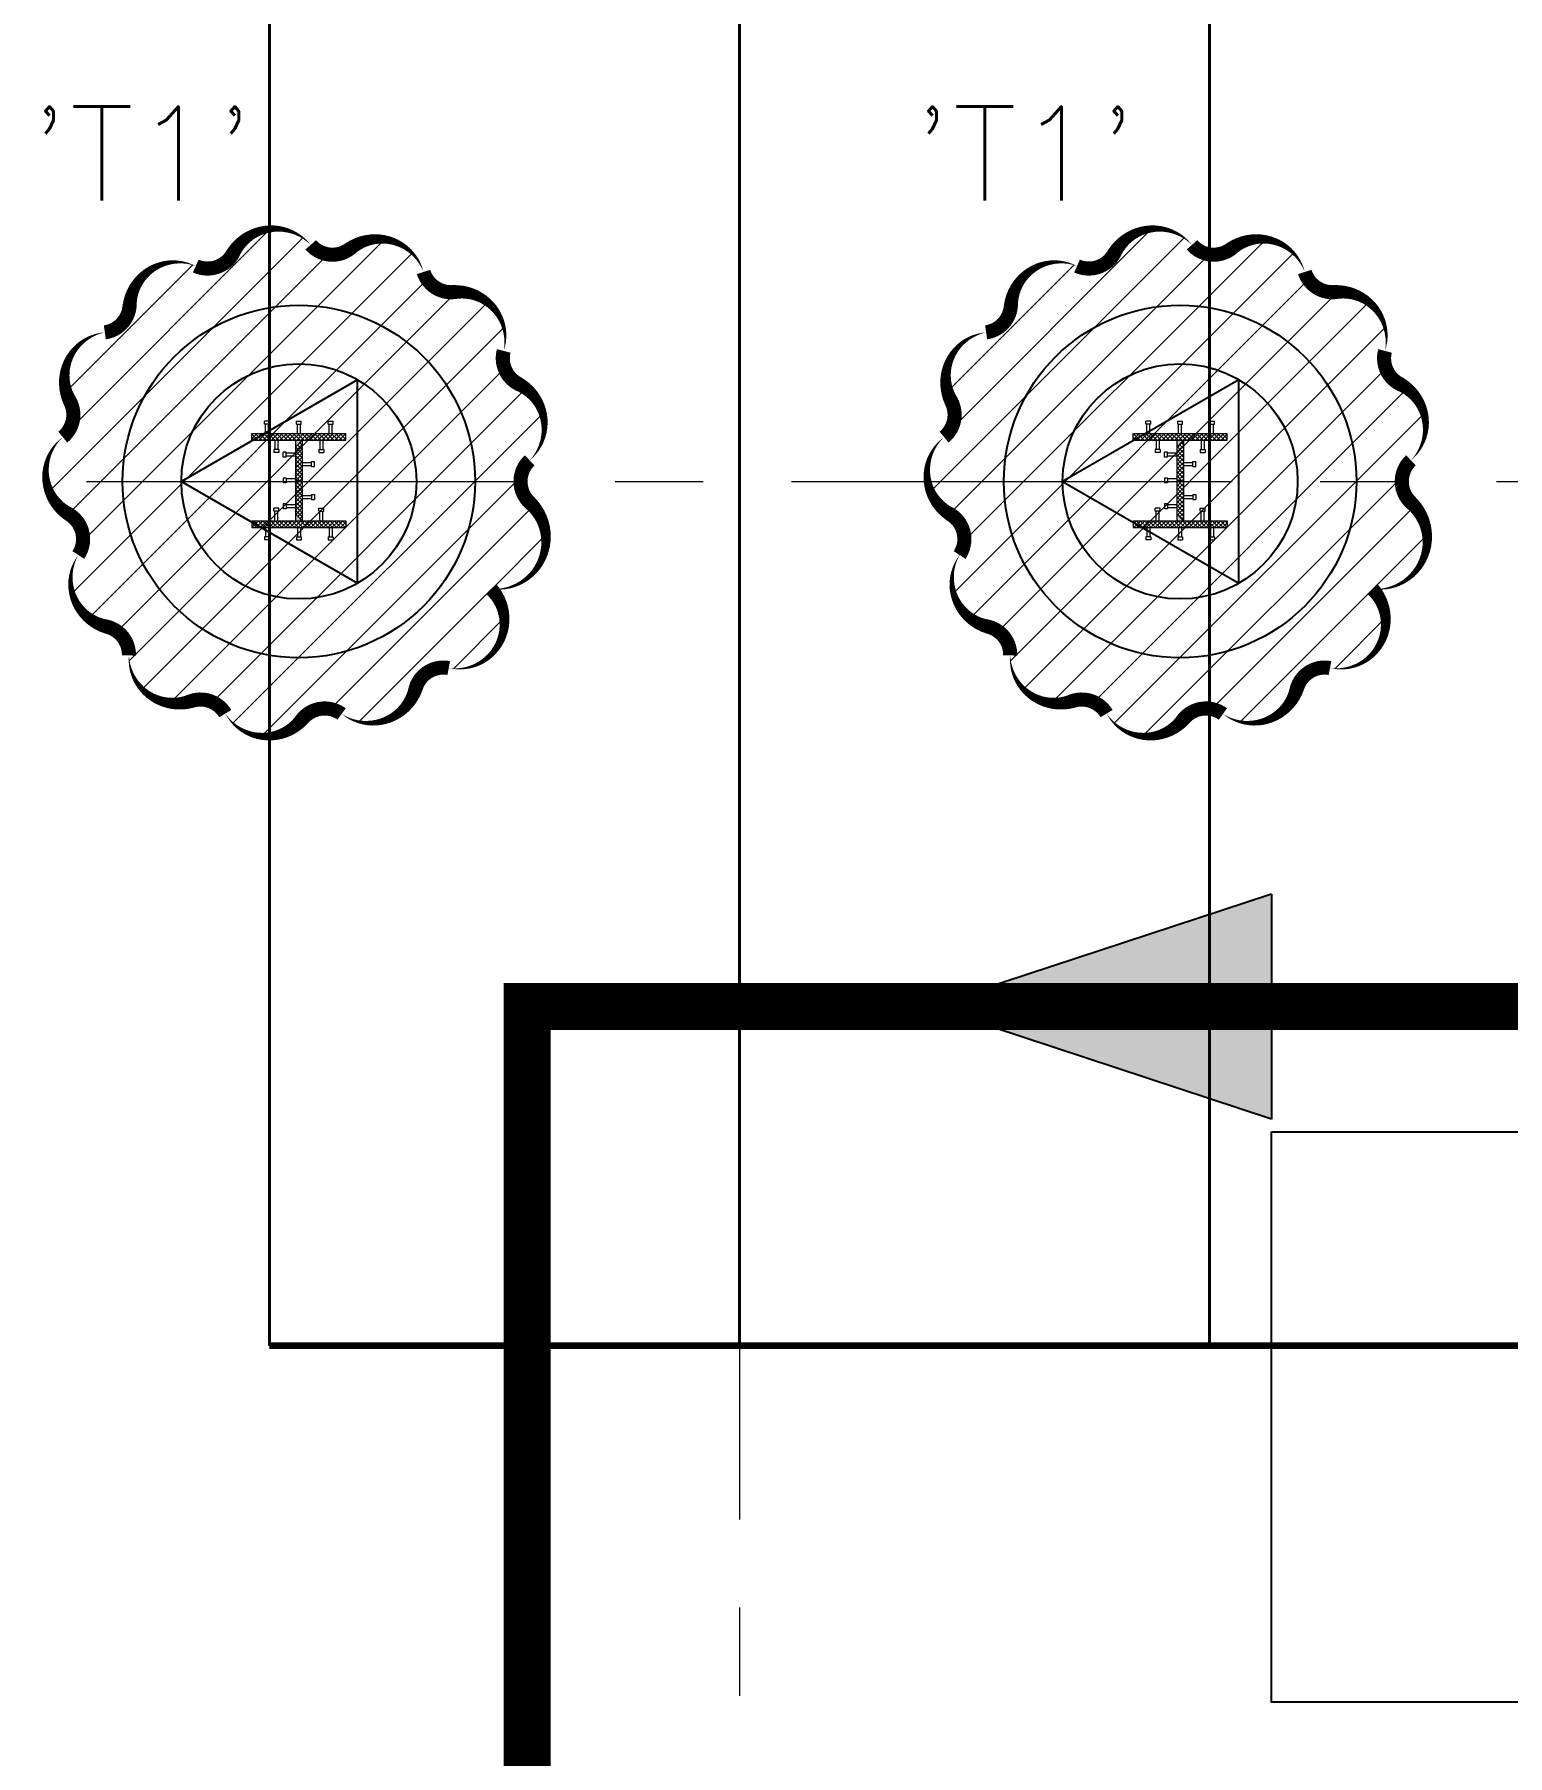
# Model space of a CAD drawing. Header units: millimetres. Extents: x -346728 to 1320345, y -537202 to -385966.
# Drawn here: x 403871 to 410140, y -422088 to -414764 of the extents above; entities that cross this region are included whole.
import ezdxf

# ---------------------------------------------------------------- set-up
doc = ezdxf.new("R2010")
doc.units = ezdxf.units.MM
doc.header["$LTSCALE"] = 100
doc.linetypes.add('ACAD_ISO04W100', pattern=[30, 24, -3, 0, -3])
doc.linetypes.add('X1326_GLB$0$CENTER', pattern=[2, 1.25, -0.25, 0.25, -0.25])
for name, color, linetype, lineweight in [('A-giao thong', 8, 'Continuous', 15), ('KCMANH', 8, 'Continuous', 13), ('KINGPOST', 5, 'Continuous', 20), ('X1326_GLB$0$A-tim', 8, 'X1326_GLB$0$CENTER', 9)]:
    doc.layers.add(name, color=color, linetype=linetype, lineweight=lineweight)
for name, color, linetype in [('hach', 253, 'Continuous'), ('HÀNG RÀO', 50, 'Continuous'), ('PL', 3, 'Continuous'), ('PLT', 6, 'Continuous'), ('thep doc', 6, 'Continuous')]:
    doc.layers.add(name, color=color, linetype=linetype)
doc.styles.add('simplex', font='simplex.shx')
pattern_1 = [(44.99999999999996, (188543.3296231151, 11377564.43864295), (-8.980256121069152, 8.980256121069138), []), (135, (188543.3296231151, 11377564.43864295), (-8.980256121069152, -8.980256121069138), [])]

# ---------------------------------------------------------------- blocks, each defined once
blk = doc.blocks.new('LVL-KHUNGTEN')
blk.add_lwpolyline([(61072.91373489425, 41092.78793908656), (119123.5098692991, 41092.78793908656), (119123.5098692991, 61.8816838347775), (61072.91373489425, 61.8816838347775)], close=True)
blk = doc.blocks.new('KP50 TOI SAN L1')
at = {"ltscale": 0.1}
h = blk.add_hatch(color=3, dxfattribs=at)
h.dxf.hatch_style = 1
h.paths.add_polyline_path([(14.40000000000146, 171.2000000000116), (-14.39999999999418, 171.2000000000116), (-14.39999999999418, 142.3999999999905)])
h.paths.add_polyline_path([(-14.39999999999418, -142.3999999999687), (-14.39999999999418, -171.1999999999825), (14.40000000000146, -171.1999999999825)])
at = {"layer": 'KCMANH', "linetype": 'ByBlock'}
h = blk.add_hatch(dxfattribs=at)
h.set_pattern_fill('ANSI37', color=3, scale=4, style=0)
h.set_pattern_definition(pattern_1)
h.paths.add_polyline_path([(-200, 200.0000000000109), (-200, 171.2000000000116), (200, 171.2000000000116), (200, 200.0000000000109)])
h = blk.add_hatch(dxfattribs=at)
h.set_pattern_fill('ANSI37', color=3, scale=4, style=0)
h.set_pattern_definition([(44.99999999999996, (188728.9296231151, 11377564.43864295), (-8.980256121069152, 8.980256121069138), []), (135, (188728.9296231151, 11377564.43864295), (-8.980256121069152, -8.980256121069138), [])])
h.paths.add_polyline_path([(14.40000000000146, 171.2000000000116), (-14.39999999999418, 142.3999999999905), (-14.39999999999418, -142.3999999999687), (14.40000000000146, -171.1999999999825)])
h = blk.add_hatch(dxfattribs=at)
h.set_pattern_fill('ANSI37', color=3, scale=4, style=0)
h.set_pattern_definition(pattern_1)
h.paths.add_polyline_path([(-200, -171.1999999999825), (-200, -199.9999999999891), (200, -199.9999999999891), (200, -171.1999999999825)])
for p, q in [((-125.1904738589728, 252.8000000000029), (-145.990473858983, 252.8000000000029)), ((-145.990473858983, 240), (-145.990473858983, 252.8000000000029)), ((-125.1904738589728, 240), (-145.990473858983, 240)), ((-141.9904738589757, 200), (-141.9904738589757, 240)), ((-129.1904738589801, 200), (-129.1904738589801, 240)), ((-125.1904738589728, 240), (-125.1904738589728, 252.8000000000029)), ((-10.40000000000146, 252.8000000000029), (10.40000000000146, 252.8000000000029)), ((-10.40000000000146, 240), (-10.40000000000146, 252.8000000000029)), ((-10.40000000000146, 240), (10.40000000000146, 240)), ((-6.400000000001455, 200), (-6.400000000001455, 240)), ((6.400000000001455, 200), (6.400000000001455, 240)), ((10.40000000000146, 240), (10.40000000000146, 252.8000000000029)), ((125.1904738589801, 252.8000000000029), (145.990473858983, 252.8000000000029)), ((125.1904738589801, 240), (125.1904738589801, 252.8000000000029)), ((125.1904738589801, 240), (145.990473858983, 240)), ((129.1904738589801, 200), (129.1904738589801, 240)), ((141.990473858983, 200), (141.990473858983, 240)), ((145.990473858983, 240), (145.990473858983, 252.8000000000029)), ((-101.9904738589757, 171.1999999999971), (-101.9904738589757, 131.1999999999971)), ((-89.19047385898011, 171.1999999999971), (-89.19047385898011, 131.1999999999971)), ((89.19047385898011, 171.1999999999971), (89.19047385898011, 131.1999999999971)), ((101.990473858983, 171.1999999999971), (101.990473858983, 131.1999999999971)), ((-85.19047385897284, 131.1999999999971), (-105.990473858983, 131.1999999999971)), ((-105.990473858983, 131.1999999999971), (-105.990473858983, 118.4000000000015)), ((-85.19047385897284, 118.4000000000015), (-105.990473858983, 118.4000000000015)), ((-85.19047385897284, 131.1999999999971), (-85.19047385897284, 118.4000000000015)), ((-67.19999999999709, 99.5998938560515), (-67.19999999999709, 120.3998938560471)), ((-54.39999999999418, 120.3998938560471), (-67.19999999999709, 120.3998938560471)), ((-54.39999999999418, 99.5998938560515), (-67.19999999999709, 99.5998938560515)), ((-54.39999999999418, 99.5998938560515), (-54.39999999999418, 120.3998938560471)), ((-14.39999999999418, 116.3998938560471), (-54.39999999999418, 116.3998938560471)), ((-14.39999999999418, 103.5998938560515), (-54.39999999999418, 103.5998938560515)), ((14.40000000000146, 76.39989385604713), (54.40000000000146, 76.39989385604713)), ((54.40000000000146, 59.59989385605149), (54.40000000000146, 80.39989385604713)), ((54.40000000000146, 80.39989385604713), (67.20000000000437, 80.39989385604713)), ((67.20000000000437, 59.59989385605149), (67.20000000000437, 80.39989385604713)), ((85.19047385898011, 131.1999999999971), (105.990473858983, 131.1999999999971)), ((85.19047385898011, 131.1999999999971), (85.19047385898011, 118.4000000000015)), ((85.19047385898011, 118.4000000000015), (105.990473858983, 118.4000000000015)), ((105.990473858983, 131.1999999999971), (105.990473858983, 118.4000000000015)), ((-67.19999999999709, 10.40000000000146), (-67.19999999999709, -10.40000000000146)), ((-54.39999999999418, 10.40000000000146), (-67.19999999999709, 10.40000000000146)), ((-54.39999999999418, 10.40000000000146), (-54.39999999999418, -10.40000000000146)), ((-14.39999999999418, 6.400000000001455), (-54.39999999999418, 6.400000000001455)), ((14.40000000000146, 63.59989385605149), (54.40000000000146, 63.59989385605149)), ((54.40000000000146, 59.59989385605149), (67.20000000000437, 59.59989385605149)), ((-54.39999999999418, -10.40000000000146), (-67.19999999999709, -10.40000000000146)), ((-14.39999999999418, -6.400000000001455), (-54.39999999999418, -6.400000000001455)), ((14.40000000000146, -63.59989385605149), (54.40000000000146, -63.59989385605149)), ((54.40000000000146, -59.59989385605149), (54.40000000000146, -80.39989385604713)), ((54.40000000000146, -59.59989385605149), (67.20000000000437, -59.59989385605149)), ((67.20000000000437, -59.59989385605149), (67.20000000000437, -80.39989385604713)), ((-85.19047385897284, -118.4000000000015), (-105.990473858983, -118.4000000000015)), ((-105.990473858983, -131.1999999999971), (-105.990473858983, -118.4000000000015)), ((-85.19047385897284, -131.1999999999971), (-105.990473858983, -131.1999999999971)), ((-101.9904738589757, -171.1999999999971), (-101.9904738589757, -131.1999999999971)), ((-89.19047385898011, -171.1999999999971), (-89.19047385898011, -131.1999999999971)), ((-85.19047385897284, -131.1999999999971), (-85.19047385897284, -118.4000000000015)), ((-67.19999999999709, -99.5998938560515), (-67.19999999999709, -120.3998938560471)), ((-54.39999999999418, -99.5998938560515), (-67.19999999999709, -99.5998938560515)), ((-54.39999999999418, -120.3998938560471), (-67.19999999999709, -120.3998938560471)), ((-54.39999999999418, -99.5998938560515), (-54.39999999999418, -120.3998938560471)), ((-14.39999999999418, -103.5998938560515), (-54.39999999999418, -103.5998938560515)), ((-14.39999999999418, -116.3998938560471), (-54.39999999999418, -116.3998938560471)), ((14.40000000000146, -76.39989385604713), (54.40000000000146, -76.39989385604713)), ((54.40000000000146, -80.39989385604713), (67.20000000000437, -80.39989385604713)), ((85.19047385898011, -118.4000000000015), (105.990473858983, -118.4000000000015)), ((85.19047385898011, -131.1999999999971), (85.19047385898011, -118.4000000000015)), ((85.19047385898011, -131.1999999999971), (105.990473858983, -131.1999999999971)), ((89.19047385898011, -171.1999999999971), (89.19047385898011, -131.1999999999971)), ((101.990473858983, -171.1999999999971), (101.990473858983, -131.1999999999971)), ((105.990473858983, -131.1999999999971), (105.990473858983, -118.4000000000015)), ((-141.9904738589757, -200), (-141.9904738589757, -240)), ((-129.1904738589801, -200), (-129.1904738589801, -240)), ((-6.400000000001455, -200), (-6.400000000001455, -240)), ((6.400000000001455, -200), (6.400000000001455, -240)), ((129.1904738589801, -200), (129.1904738589801, -240)), ((141.990473858983, -200), (141.990473858983, -240)), ((-125.1904738589728, -240), (-145.990473858983, -240)), ((-145.990473858983, -240), (-145.990473858983, -252.8000000000029)), ((-125.1904738589728, -252.8000000000029), (-145.990473858983, -252.8000000000029)), ((-125.1904738589728, -240), (-125.1904738589728, -252.8000000000029)), ((-10.40000000000146, -240), (10.40000000000146, -240)), ((-10.40000000000146, -240), (-10.40000000000146, -252.8000000000029)), ((-10.40000000000146, -252.8000000000029), (10.40000000000146, -252.8000000000029)), ((10.40000000000146, -240), (10.40000000000146, -252.8000000000029)), ((125.1904738589801, -240), (145.990473858983, -240)), ((125.1904738589801, -240), (125.1904738589801, -252.8000000000029)), ((125.1904738589801, -252.8000000000029), (145.990473858983, -252.8000000000029)), ((145.990473858983, -240), (145.990473858983, -252.8000000000029))]:
    blk.add_line(p, q, dxfattribs=at)
at = {"layer": 'KCMANH', "color": 3, "linetype": 'ByBlock'}
blk.add_line((-200, 200), (200, 200), dxfattribs=at)
at = {"layer": 'KINGPOST', "color": 3, "linetype": 'ByBlock'}
for p, q in [((-200, 171.1999999999971), (-200, 200)), ((-200, 171.1999999999971), (200, 171.1999999999971)), ((-14.39999999999418, 171.1999999999971), (-14.39999999999418, -171.1999999999971)), ((-14.39999999997235, 142.4000000000015), (14.40000000000146, 171.1999999999971)), ((14.40000000000146, 171.1999999999971), (14.40000000000146, -171.1999999999971)), ((200, 171.1999999999971), (200, 200)), ((-14.39999999997235, -142.4000000000015), (14.40000000000146, -171.1999999999971)), ((-200, -171.1999999999971), (200, -171.1999999999971)), ((-200, -171.1999999999971), (-200, -200)), ((-200, -200), (200, -200)), ((200, -171.1999999999971), (200, -200))]:
    blk.add_line(p, q, dxfattribs=at)
at = {"layer": 'KINGPOST', "color": 6, "linetype": 'ByBlock'}
blk.add_lwpolyline([(-14.39999999999418, 0), (14.40000000000146, 0)], dxfattribs=at)
blk = doc.blocks.new('B1 Kingpost Layout Plan1')
at = {"layer": 'KCMANH', "linetype": 'ByBlock'}
for p in [(34399.89902041503, -1896.444032042986, -1.201892700919416e-07), (38149.89902041503, -1896.444032042986, -1.201892700919416e-07)]:
    blk.add_blockref('KP50 TOI SAN L1', p, dxfattribs=at)
blk = doc.blocks.new('tank01')
at = {"color": 1, "linetype": 'ACAD_ISO04W100', "lineweight": 100}
blk.add_line((583556.4335265845, 2323786.693602655), (583543.6633929677, 2323777.054849401), dxfattribs=at)
at = {"layer": 'HÀNG RÀO', "color": 1, "lineweight": 40}
for p, q in [((583546.8559265191, 2323779.464537826), (583543.2413164803, 2323784.253439168)), ((583545.2596832082, 2323778.259711324), (583541.6448960274, 2323783.048604165)), ((583540.048732548, 2323781.843819024), (583543.6633929677, 2323777.054849401))]:
    blk.add_line(p, q, dxfattribs=at)

msp = doc.modelspace()

# ---------------------------------------------------------------- hatches: boundary and pattern name
at = {"ltscale": 0.1}
h = msp.add_hatch(color=3, dxfattribs=at)
h.dxf.hatch_style = 1
h.paths.add_polyline_path([(405010.6475956864, -416495.384677184), (404981.8475956864, -416495.384677184), (404981.8475956864, -416524.184677184)])
h.paths.add_polyline_path([(404981.8475956864, -416808.984677184), (404981.8475956864, -416837.784677184), (405010.6475956864, -416837.784677184)])
h = msp.add_hatch(color=3, dxfattribs=at)
h.dxf.hatch_style = 1
h.paths.add_polyline_path([(408760.6475956864, -416495.384677184), (408731.8475956864, -416495.384677184), (408731.8475956864, -416524.184677184)])
h.paths.add_polyline_path([(408731.8475956864, -416808.984677184), (408731.8475956864, -416837.784677184), (408760.6475956864, -416837.784677184)])
at = {"layer": 'A-giao thong', "transparency": 33554572}
h = msp.add_hatch(dxfattribs=at)
h.set_pattern_fill('ANSI31', color=256, scale=1000)
h.set_pattern_definition([(45, (366647.2822066732, -513923.2261756079), (-88.38834764831843, 88.38834764831844), [])])
edge = h.paths.add_edge_path()
edge.add_arc((405841.3587720488, -416430.8909271352), 200.091326396924, 313.1890045741997, 423.1890044747136)
edge.add_arc((405987.1678406848, -416142.3756261467), 123.1753799015254, 165.3246326879942, 243.18900447470742, ccw=False)
edge.add_arc((405674.2061312921, -416060.4154517628), 200.3404647350627, 345.3246326879935, 455.3246325885028)
edge.add_arc((405644.1842942164, -415738.2956122163), 123.1753799015117, 197.4523541326421, 275.32463258850305, ccw=False)
edge.add_arc((405335.6473455793, -415835.2949333041), 200.2499081724988, 17.45235413264597, 127.4523540331561)
edge.add_arc((405138.9719483834, -415578.5407607895), 123.1753799015265, 221.3374224332373, 307.4523540331534, ccw=False)
edge.add_arc((404893.9258857915, -415794.1027273251), 203.1902650560175, 41.33742243323479, 151.337422333742)
edge.add_arc((404607.5532073386, -415637.5612847475), 123.1753799015094, 245.97207067360318, 331.33742233374693, ccw=False)
edge.add_arc((404475.8553933923, -415932.9717903942), 200.261910843809, 65.97207067360544, 175.9720705741139)
edge.add_arc((404153.2170159713, -415910.252669376), 123.1753799015126, 278.0994113494279, 355.97207057411634, ccw=False)
edge.add_arc((404198.7968917597, -416230.5371583576), 200.3361020571378, 98.09941134942484, 208.0994112499362)
edge.add_arc((403913.4171562968, -416382.9119776234), 123.175379901518, -50.51419146834911, 28.099411249937475, ccw=False)
edge.add_arc((404119.3357763501, -416632.8373371586), 200.6535308265784, 129.4858085316449, 239.4858084321514)
edge.add_arc((403954.9110757069, -416911.8170519082), 123.1753799015154, -33.38585266077672, 59.48580843215609, ccw=False)
edge.add_arc((404224.8492446731, -417089.7128634233), 200.1101515091129, 146.6141473392238, 256.6141472397279)
edge.add_arc((404150.0061540164, -417404.2157196908), 123.1753799015155, -1.2513417107547866, 76.61414723972922, ccw=False)
edge.add_arc((404473.4484186899, -417411.2808327572), 200.3440389897893, 178.7486582892484, 288.7486581897573)
edge.add_arc((404577.4331532657, -417717.6335532853), 123.1753799015132, 30.876836025434216, 108.7486581897549, ccw=False)
edge.add_arc((404855.0092437978, -417551.6600698904), 200.2371789537907, 210.876836025434, 320.876835925943)
edge.add_arc((405105.9099153034, -417755.7299997268), 123.1753799015087, 54.01226688685409, 140.8768359259447, ccw=False)
edge.add_arc((405297.6531971605, -417491.6991568221), 203.1339398279393, 234.0122668868539, 344.0122667873574)
edge.add_arc((405611.3410964842, -417581.5750376806), 123.1753799015273, 79.39644157920287, 164.0122667873614, ccw=False)
edge.add_arc((405670.8596409402, -417263.6497115923), 200.2731787634664, 259.3964415791925, 404.1286010454199)
edge.add_arc((405835.7400144439, -416913.2829940317), 211.9778768860564, 264.279643978025, 407.3982272340489)
edge.add_arc((406062.6048332276, -416666.5846771878), 123.175379901495, 133.189004574196, 227.3982272340362, ccw=False)
h = msp.add_hatch(dxfattribs=at)
h.set_pattern_fill('ANSI31', color=256, scale=1000)
h.set_pattern_definition([(45, (370397.2822066732, -513923.2261756079), (-88.38834764831843, 88.38834764831844), [])])
edge = h.paths.add_edge_path()
edge.add_arc((409591.3587720488, -416430.8909271352), 200.091326396924, 313.1890045741997, 423.1890044747136)
edge.add_arc((409737.1678406848, -416142.3756261467), 123.1753799015254, 165.3246326879942, 243.18900447470742, ccw=False)
edge.add_arc((409424.2061312921, -416060.4154517628), 200.3404647350627, 345.3246326879935, 455.3246325885028)
edge.add_arc((409394.1842942164, -415738.2956122163), 123.1753799015117, 197.4523541326421, 275.32463258850305, ccw=False)
edge.add_arc((409085.6473455793, -415835.2949333041), 200.2499081724988, 17.45235413264597, 127.4523540331561)
edge.add_arc((408888.9719483834, -415578.5407607895), 123.1753799015265, 221.3374224332373, 307.4523540331534, ccw=False)
edge.add_arc((408643.9258857915, -415794.1027273251), 203.1902650560175, 41.33742243323479, 151.337422333742)
edge.add_arc((408357.5532073386, -415637.5612847475), 123.1753799015094, 245.97207067360318, 331.33742233374693, ccw=False)
edge.add_arc((408225.8553933923, -415932.9717903942), 200.261910843809, 65.97207067360544, 175.9720705741139)
edge.add_arc((407903.2170159713, -415910.252669376), 123.1753799015126, 278.0994113494279, 355.97207057411634, ccw=False)
edge.add_arc((407948.7968917597, -416230.5371583576), 200.3361020571378, 98.09941134942484, 208.0994112499362)
edge.add_arc((407663.4171562968, -416382.9119776234), 123.175379901518, -50.51419146834911, 28.099411249937475, ccw=False)
edge.add_arc((407869.3357763501, -416632.8373371586), 200.6535308265784, 129.4858085316449, 239.4858084321514)
edge.add_arc((407704.9110757069, -416911.8170519082), 123.1753799015154, -33.38585266077672, 59.48580843215609, ccw=False)
edge.add_arc((407974.8492446731, -417089.7128634233), 200.1101515091129, 146.6141473392238, 256.6141472397279)
edge.add_arc((407900.0061540164, -417404.2157196908), 123.1753799015155, -1.2513417107547866, 76.61414723972922, ccw=False)
edge.add_arc((408223.4484186899, -417411.2808327572), 200.3440389897893, 178.7486582892484, 288.7486581897573)
edge.add_arc((408327.4331532657, -417717.6335532853), 123.1753799015132, 30.876836025434216, 108.7486581897549, ccw=False)
edge.add_arc((408605.0092437978, -417551.6600698904), 200.2371789537907, 210.876836025434, 320.876835925943)
edge.add_arc((408855.9099153034, -417755.7299997268), 123.1753799015087, 54.01226688685409, 140.8768359259447, ccw=False)
edge.add_arc((409047.6531971605, -417491.6991568221), 203.1339398279393, 234.0122668868539, 344.0122667873574)
edge.add_arc((409361.3410964842, -417581.5750376806), 123.1753799015273, 79.39644157920287, 164.0122667873614, ccw=False)
edge.add_arc((409420.8596409402, -417263.6497115923), 200.2731787634664, 259.3964415791925, 404.1286010454199)
edge.add_arc((409585.7400144439, -416913.2829940317), 211.9778768860564, 264.279643978025, 407.3982272340489)
edge.add_arc((409812.6048332276, -416666.5846771878), 123.175379901495, 133.189004574196, 227.3982272340362, ccw=False)
at = {"layer": 'hach'}
h = msp.add_hatch(dxfattribs=at)
h.set_pattern_fill('ANSI31', color=256, scale=70)
h.set_pattern_definition([(45, (342151.2213262877, -508591.2227448209), (-157.1544821187101, 157.1544821187102), [])])
h.paths.add_polyline_path([(362433.3801022533, -410142.157258469), (348853.8926203205, -428107.5122169152), (376146.7434840773, -501359.0065796374), (382446.7504393198, -503970.9423327898), (458369.0723871468, -469396.5978761645), (462927.8694431226, -462329.4458765544), (462919.8279490094, -415142.6860857411), (457917.8110400178, -410142.1572584765)])
h.paths.add_polyline_path([(363030.572598144, -411342.1571560285), (350208.3245424145, -428305.7014718884), (377088.8498291909, -500450.5520168371), (382424.3063307689, -502662.5923677236), (457551.450776385, -468450.3646135417), (461727.809133747, -461976.0778765109), (461719.6650677317, -415639.3961758266), (457420.8592675527, -411342.1571560359)], flags=16)
h = msp.add_hatch(dxfattribs=at)
h.set_pattern_fill('AR-CONC', color=256, scale=4)
h.set_pattern_definition([(49.99999999999999, (342151.2213262877, -508591.2227448209), (728.738675984016, -63.75634215561234), [76.2, -838.2]), (355, (342151.2213262877, -508591.2227448209), (-140.9736856998774, 764.2273809561406), [60.96, -670.56233668]), (100.4514446999999, (342211.9493542878, -508596.5357588209), (587.7649883614131, 700.4710076487804), [64.76003519999986, -712.3609783999989]), (46.18420000000002, (342151.2213262877, -508388.022744821), (1084.31616356852, -168.1693117309086), [114.2999999999996, -1257.299999999994]), (96.63555760999992, (342241.5809262877, -508402.0367448209), (949.616536206012, 989.7044983908861), [97.14009256, -1068.54243264]), (351.1841511700001, (342151.2213262877, -508388.022744821), (949.6165362599081, 989.7044983421306), [91.43986828, -1005.83892768]), (21, (342252.8213262878, -508438.822744821), (606.4575650765299, -409.0607927483504), [76.2, -838.2]), (326.0000000000001, (342252.8213262878, -508438.822744821), (247.2081133905883, 736.7518644892771), [60.96, -670.56]), (71.45144499999999, (342303.3594566878, -508472.911144421), (853.6656771148646, 327.691075543621), [64.7600352, -712.3597503999999]), (37.50000000000001, (342151.2213262877, -508591.2227448209), (12.35441300236727, 338.2201554926124), [0, -662.432, 0, -680.72, 0, -673.1]), (7.499999999999999, (342151.2213262877, -508591.2227448209), (267.278650041223, 400.722299272478), [0, -388.112, 0, -647.192, 0, -256.54]), (327.5, (341924.6533262877, -508591.2227448209), (542.3623806674856, -22.91497597069377), [0, -254, 0, -792.48, 0, -1051.56]), (317.5, (341823.0533262876, -508591.2227448209), (592.5167255440722, 101.7059641333321), [0, -330.2, 0, -526.288, 0, -746.76])])
h.paths.add_polyline_path([(362433.3801022533, -410142.157258469), (348853.8926203205, -428107.5122169152), (376146.7434840773, -501359.0065796374), (382446.7504393198, -503970.9423327898), (458369.0723871468, -469396.5978761645), (462927.8694431226, -462329.4458765544), (462919.8279490094, -415142.6860857411), (457917.8110400178, -410142.1572584765)])
h.paths.add_polyline_path([(363030.572598144, -411342.1571560285), (350208.3245424145, -428305.7014718884), (377088.8498291909, -500450.5520168371), (382424.3063307689, -502662.5923677236), (457551.450776385, -468450.3646135417), (461727.809133747, -461976.0778765109), (461719.6650677317, -415639.3961758266), (457420.8592675527, -411342.1571560359)], flags=16)
at = {"layer": 'thep doc'}
h = msp.add_hatch(dxfattribs=at)
h.set_pattern_fill('ANSI31', color=256, angle=-90.00000000000001)
h.set_pattern_definition([(315, (750505.6154749484, -236288.2412070665), (0.08838834764831846, 0.08838834764831843), [])])
h.paths.add_polyline_path([(409134.7521660302, -419379.5529839633), (409134.7521660302, -418900.9454687386), (407681.4525715426, -418900.9454687386)])
h.paths.add_polyline_path([(407681.4525715426, -418900.9454687386), (409134.7521660302, -418900.9454687386), (409134.7521660302, -418422.3379535138)])

# ---------------------------------------------------------------- linework, layer by layer
at = {"color": 5, "elevation": -2718.252243048524}
for points in [[(405978.3027164105, -416576.777509801, 0, 60, 0.5205670500000068), (405931.6097300831, -416252.3095634012, 60, 60, -0.3534527118638525), (405868.0108408402, -416111.1701201911, 0, 60, 0.5205670500000036), (405655.6148044943, -415860.9394773245, 60, 60, -0.3534915216528338), (405526.6790858626, -415775.2374614339, 0, 60, 0.52056705), (405213.8750795243, -415676.3246815494, 60, 60, -0.3944898867801987), (405046.487821088, -415659.8971398404, 0, 60, 0.5205670499999941), (404715.634630757, -415696.6424164712, 60, 60, -0.3907150967676189), (404557.3984208338, -415750.0631585298, 0, 60, 0.5205670499999991), (404276.0881438428, -415918.9048453696, 60, 60, -0.3534933906758924), (404170.5713258775, -416032.1993878295, 0, 60, 0.5205670500000176), (404022.074064296, -416324.8960267308, 60, 60, -0.3571345252974193), (403991.7427887947, -416477.9765320467, 0, 60, 0.520567049999982), (404017.4535921282, -416805.7010406113, 60, 60, -0.4289707164981073), (404057.7605177072, -416979.5973329206, 0, 60, 0.5205670499999676), (404178.5222032327, -417284.3866366142, 60, 60, -0.3534581953911722), (404273.1521585556, -417406.9056601864, 0, 60, 0.5205670499999923), (404537.8424565797, -417600.9941476378, 60, 60, -0.3534892819256612), (404683.1511888418, -417654.4206497942, 0, 60, 0.5205670500000038), (405010.3515188094, -417678.007627958, 60, 60, -0.3982747208827367), (405178.2892503646, -417656.0635255744, 0, 60, 0.5205670499999902), (405492.930055691, -417547.6486521948, 60, 60, -0.3869502103842332), (405634.0068933417, -417460.5030100825, 0, 60, 0.7314348883771284), (405814.6114870462, -417124.2052679127, 0, 60, 0.7206828507104402), (405979.2275732009, -416757.2511358389, 60, 60, -0.435898308053293)], [(409728.3027164105, -416576.777509801, 0, 60, 0.5205670500000068), (409681.6097300831, -416252.3095634012, 60, 60, -0.3534527118638525), (409618.0108408402, -416111.1701201911, 0, 60, 0.5205670500000036), (409405.6148044943, -415860.9394773245, 60, 60, -0.3534915216528338), (409276.6790858626, -415775.2374614339, 0, 60, 0.52056705), (408963.8750795243, -415676.3246815494, 60, 60, -0.3944898867801987), (408796.487821088, -415659.8971398404, 0, 60, 0.5205670499999941), (408465.634630757, -415696.6424164712, 60, 60, -0.3907150967676189), (408307.3984208338, -415750.0631585298, 0, 60, 0.5205670499999991), (408026.0881438428, -415918.9048453696, 60, 60, -0.3534933906758924), (407920.5713258775, -416032.1993878295, 0, 60, 0.5205670500000176), (407772.074064296, -416324.8960267308, 60, 60, -0.3571345252974193), (407741.7427887947, -416477.9765320467, 0, 60, 0.520567049999982), (407767.4535921282, -416805.7010406113, 60, 60, -0.4289707164981073), (407807.7605177072, -416979.5973329206, 0, 60, 0.5205670499999676), (407928.5222032327, -417284.3866366142, 60, 60, -0.3534581953911722), (408023.1521585556, -417406.9056601864, 0, 60, 0.5205670499999923), (408287.8424565797, -417600.9941476378, 60, 60, -0.3534892819256612), (408433.1511888418, -417654.4206497942, 0, 60, 0.5205670500000038), (408760.3515188094, -417678.007627958, 60, 60, -0.3982747208827367), (408928.2892503646, -417656.0635255744, 0, 60, 0.5205670499999902), (409242.930055691, -417547.6486521948, 60, 60, -0.3869502103842332), (409384.0068933417, -417460.5030100825, 0, 60, 0.7314348883771284), (409564.6114870462, -417124.2052679127, 0, 60, 0.7206828507104402), (409729.2275732009, -416757.2511358389, 60, 60, -0.435898308053293)]]:
    msp.add_lwpolyline(points, format="xyseb", close=True, dxfattribs=at)
at = {"layer": 'PL'}
for points, elevation in [([(405246.2475956861, -417099.5973790763), (405246.2475956861, -416233.5719752918), (404496.2475956861, -416666.5846771841)], -1404.949430317539), ([(405246.2476672298, -417099.5974815143), (405246.2476672298, -416233.5720777299), (404496.2476672298, -416666.5847796221)], -1404.949430326806), ([(408996.2475956861, -417099.5973790763), (408996.2475956861, -416233.5719752918), (408246.2475956861, -416666.5846771841)], -1404.949430317539), ([(408996.2476672298, -417099.5974815143), (408996.2476672298, -416233.5720777299), (408246.2476672298, -416666.5847796221)], -1404.949430326806)]:
    msp.add_lwpolyline(points, close=True, dxfattribs=dict(at, elevation=elevation))
for centre, radius in [((404996.2475956861, -416666.5846771841, -1404.949430317539), 750), ((404996.2476672298, -416666.5847796221, -1404.949430326806), 750), ((408746.2475956861, -416666.5846771841, -1404.949430317539), 750), ((408746.2476672298, -416666.5847796221, -1404.949430326806), 750), ((404996.2475956861, -416666.5846771841, -1404.949430317539), 500), ((404996.2476672298, -416666.5847796221, -1404.949430326806), 500), ((408746.2475956861, -416666.5846771841, -1404.949430317539), 500), ((408746.2476672298, -416666.5847796221, -1404.949430326806), 500)]:
    msp.add_circle(centre, radius, dxfattribs=at)
at = {"layer": 'thep doc'}
msp.add_line((409134.7521660302, -418422.3379535138, -3876.716966757267), (409134.7521660302, -419379.5529839633, -3876.716966757267), dxfattribs=at)
at = {"layer": 'thep doc', "const_width": 200, "elevation": -3876.716966757267}
msp.add_lwpolyline([(421578.5186546987, -414975.0533812997), (421578.5186546987, -439438.7264851871), (412302.2145327699, -439438.7264851871), (412302.2145327699, -418900.9454687386), (405967.28979929, -418900.9454687386), (405967.28979929, -445161.0176827259)], dxfattribs=at)
at = {"layer": 'thep doc', "elevation": -3876.716966757267}
for points in [[(409134.7521660302, -418422.3379535138), (407681.4525715426, -418900.9454687386)], [(409134.7521660302, -419379.5529839633), (407681.4525715426, -418900.9454687386)]]:
    msp.add_lwpolyline(points, dxfattribs=at)
at = {"layer": 'thep doc', "color": 40, "true_color": 0xf8d731, "elevation": -213.8890067101752}
msp.add_lwpolyline([(409134.5955176646, -419434.5390188655), (415534.6566077591, -419434.5390188655), (415534.6566077591, -421861.5285740099), (409134.5955176646, -421861.5285740099)], close=True, dxfattribs=at)
at = {"layer": 'X1326_GLB$0$A-tim', "ltscale": 15}
for p, q in [((406871.2475241428, -398208.6109563511, -1404.949430403934), (406871.2475241437, -512162.695561827, -1404.949430868427)), ((341092.1169962919, -416666.5694082488, -1404.949430906714), (475778.665428832, -416666.5694082489, -1404.949430916082))]:
    msp.add_line(p, q, dxfattribs=at)

# ---------------------------------------------------------------- block references
at = {"extrusion": (0.005970236709927127, -2.28885336656151e-18, 0.9999821779780016), "xscale": 3.385207865094198, "yscale": 3.385207865094198, "zscale": 3.385207865094198}
msp.add_blockref('LVL-KHUNGTEN', (112985.2448162852, -525073.6189301613, 1027.739435108575), dxfattribs=at)
msp.add_blockref('B1 Kingpost Layout Plan1', (370596.3485037279, -414765.9628913942, -1404.949430139306))
at = {"layer": 'HÀNG RÀO', "color": 1, "lineweight": 40, "xscale": 999.9999999999977, "yscale": 999.9999999999977, "zscale": 999.9999999999977, "rotation": 322.9548993539203}
msp.add_blockref('tank01', (-1865301588.86292, -1503617740.593324, -1404.949437611516), dxfattribs=at)

# ---------------------------------------------------------------- texts
at = {"layer": 'PLT', "style": 'simplex'}
for p in [(403849.197178284, -415471.5303958508, -1404.949520989476), (407606.5560789491, -415471.5303958508, -1404.949520989476)]:
    msp.add_text("'T1'", height=400, dxfattribs=at).set_placement(p)

doc.saveas('drawing.dxf')
